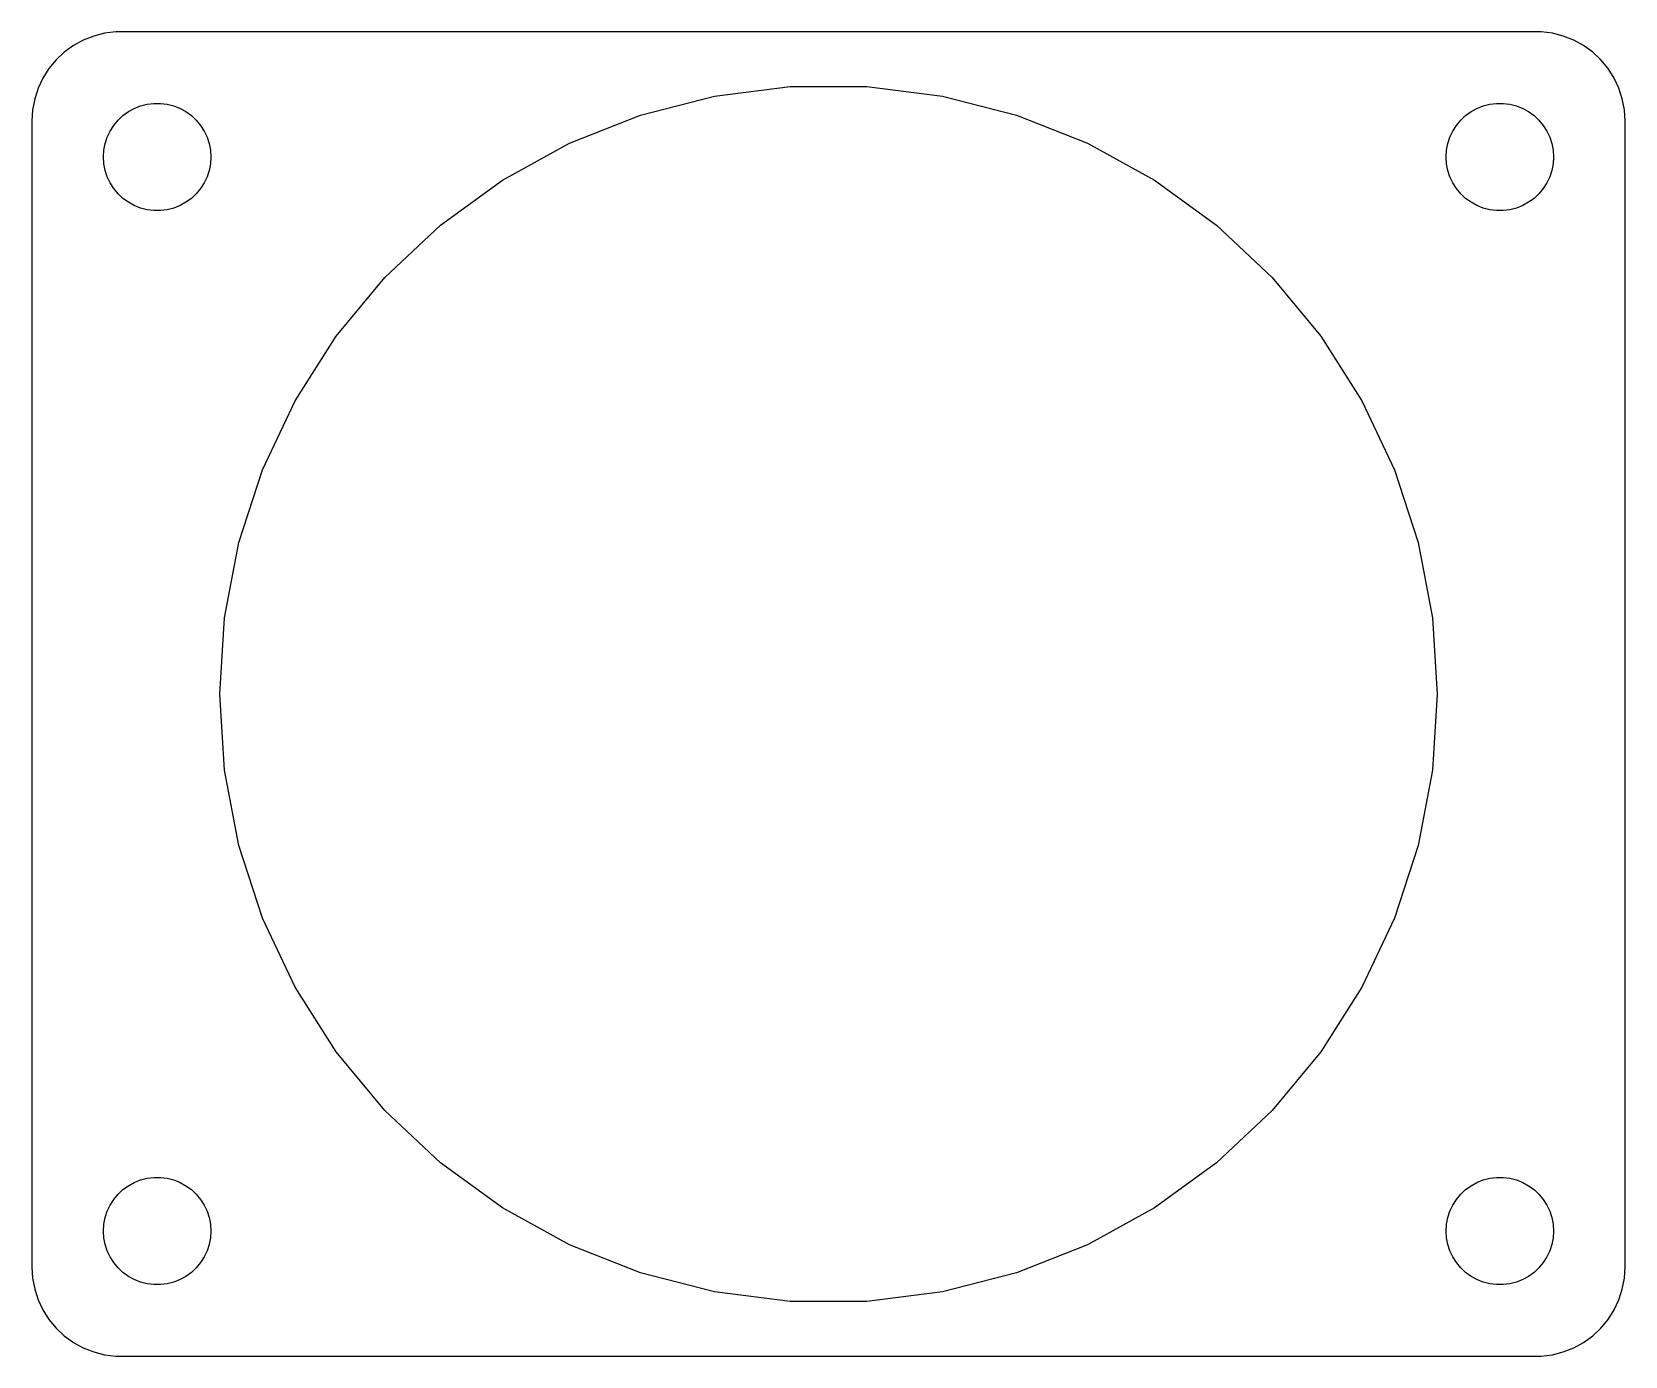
# Model space of a CAD drawing. Header units: metres. Extents: x -44.5 to 44.5, y -37 to 37.
import ezdxf

# ---------------------------------------------------------------- set-up
doc = ezdxf.new("R2010")
doc.units = ezdxf.units.M

msp = doc.modelspace()

# ---------------------------------------------------------------- linework, layer by layer
for p, q in [((-41.6289, 36.5241), (-42.1791, 36.2216)), ((-41.0451, 36.7553), (-41.6289, 36.5241)), ((-40.4369, 36.9114), (-41.0451, 36.7553)), ((-39.8139, 36.9901), (-40.4369, 36.9114)), ((39.8139, 36.9901), (-39.8139, 36.9901)), ((40.4369, 36.9114), (39.8139, 36.9901)), ((41.0451, 36.7553), (40.4369, 36.9114)), ((41.6289, 36.5241), (41.0451, 36.7553)), ((42.1791, 36.2216), (41.6289, 36.5241)), ((-42.6871, 35.8526), (-43.1448, 35.4227)), ((-42.1791, 36.2216), (-42.6871, 35.8526)), ((42.6871, 35.8526), (42.1791, 36.2216)), ((43.1448, 35.4227), (42.6871, 35.8526)), ((-43.5451, 34.9389), (-43.8815, 34.4088)), ((-43.1448, 35.4227), (-43.5451, 34.9389)), ((43.5451, 34.9389), (43.1448, 35.4227)), ((43.8815, 34.4088), (43.5451, 34.9389)), ((-44.1489, 33.8406), (-44.3429, 33.2434)), ((-43.8815, 34.4088), (-44.1489, 33.8406)), ((-6.37096, 33.3978), (-2.13487, 33.9329)), ((-2.13487, 33.9329), (2.13487, 33.9329)), ((2.13487, 33.9329), (6.37096, 33.3978)), ((44.1489, 33.8406), (43.8815, 34.4088)), ((44.3429, 33.2434), (44.1489, 33.8406)), ((-44.3429, 33.2434), (-44.4606, 32.6267)), ((-38.427, 32.8532), (-38.0621, 32.9469)), ((-38.0621, 32.9469), (-37.6884, 32.9941)), ((-37.6884, 32.9941), (-37.3116, 32.9941)), ((-37.3116, 32.9941), (-36.9379, 32.9469)), ((-36.9379, 32.9469), (-36.5729, 32.8532)), ((-10.5066, 32.3359), (-6.37096, 33.3978)), ((6.37096, 33.3978), (10.5066, 32.3359)), ((36.5729, 32.8532), (36.9379, 32.9469)), ((36.9379, 32.9469), (37.3116, 32.9941)), ((37.3116, 32.9941), (37.6884, 32.9941)), ((37.6884, 32.9941), (38.0621, 32.9469)), ((38.0621, 32.9469), (38.427, 32.8532)), ((44.4606, 32.6267), (44.3429, 33.2434)), ((-44.4606, 32.6267), (-44.5, 32)), ((-39.927, 31.7634), (-39.6869, 32.0536)), ((-39.6869, 32.0536), (-39.4123, 32.3115)), ((-39.4123, 32.3115), (-39.1075, 32.533)), ((-39.1075, 32.533), (-38.7773, 32.7145)), ((-38.7773, 32.7145), (-38.427, 32.8532)), ((-36.5729, 32.8532), (-36.2227, 32.7145)), ((-36.2227, 32.7145), (-35.8925, 32.533)), ((-35.8925, 32.533), (-35.5877, 32.3115)), ((-35.5877, 32.3115), (-35.3131, 32.0536)), ((-35.3131, 32.0536), (-35.0729, 31.7634)), ((-14.4765, 30.7641), (-10.5066, 32.3359)), ((10.5066, 32.3359), (14.4765, 30.7641)), ((35.0729, 31.7634), (35.3131, 32.0536)), ((35.3131, 32.0536), (35.5877, 32.3115)), ((35.5877, 32.3115), (35.8925, 32.533)), ((35.8925, 32.533), (36.2227, 32.7145)), ((36.2227, 32.7145), (36.5729, 32.8532)), ((38.427, 32.8532), (38.7773, 32.7145)), ((38.7773, 32.7145), (39.1075, 32.533)), ((39.1075, 32.533), (39.4123, 32.3115)), ((39.4123, 32.3115), (39.6869, 32.0536)), ((39.6869, 32.0536), (39.927, 31.7634)), ((44.5, 32), (44.4606, 32.6267)), ((-44.5, 32), (-44.5, -32)), ((-40.2893, 31.1044), (-40.1289, 31.4453)), ((-40.1289, 31.4453), (-39.927, 31.7634)), ((-35.0729, 31.7634), (-34.8711, 31.4453)), ((-34.8711, 31.4453), (-34.7107, 31.1044)), ((34.7107, 31.1044), (34.8711, 31.4453)), ((34.8711, 31.4453), (35.0729, 31.7634)), ((39.927, 31.7634), (40.1289, 31.4453)), ((40.1289, 31.4453), (40.2893, 31.1044)), ((44.5, -32), (44.5, 32)), ((-40.5, 30), (-40.4763, 30.376)), ((-40.4763, 30.376), (-40.4057, 30.7461)), ((-40.4057, 30.7461), (-40.2893, 31.1044)), ((-34.7107, 31.1044), (-34.5942, 30.7461)), ((-34.5942, 30.7461), (-34.5237, 30.376)), ((-34.5237, 30.376), (-34.5, 30)), ((-18.2181, 28.7071), (-14.4765, 30.7641)), ((14.4765, 30.7641), (18.2181, 28.7071)), ((34.5, 30), (34.5237, 30.376)), ((34.5237, 30.376), (34.5942, 30.7461)), ((34.5942, 30.7461), (34.7107, 31.1044)), ((40.2893, 31.1044), (40.4057, 30.7461)), ((40.4057, 30.7461), (40.4763, 30.376)), ((40.4763, 30.376), (40.5, 30)), ((-40.4763, 29.624), (-40.5, 30)), ((-40.4057, 29.2539), (-40.4763, 29.624)), ((-34.5237, 29.624), (-34.5942, 29.2539)), ((-34.5, 30), (-34.5237, 29.624)), ((34.5237, 29.624), (34.5, 30)), ((34.5942, 29.2539), (34.5237, 29.624)), ((40.4763, 29.624), (40.4057, 29.2539)), ((40.5, 30), (40.4763, 29.624)), ((-40.2893, 28.8956), (-40.4057, 29.2539)), ((-40.1289, 28.5547), (-40.2893, 28.8956)), ((-39.927, 28.2366), (-40.1289, 28.5547)), ((-34.8711, 28.5547), (-35.0729, 28.2366)), ((-34.7107, 28.8956), (-34.8711, 28.5547)), ((-34.5942, 29.2539), (-34.7107, 28.8956)), ((-21.6724, 26.1974), (-18.2181, 28.7071)), ((18.2181, 28.7071), (21.6724, 26.1974)), ((34.7107, 28.8956), (34.5942, 29.2539)), ((34.8711, 28.5547), (34.7107, 28.8956)), ((35.0729, 28.2366), (34.8711, 28.5547)), ((40.1289, 28.5547), (39.927, 28.2366)), ((40.2893, 28.8956), (40.1289, 28.5547)), ((40.4057, 29.2539), (40.2893, 28.8956)), ((-39.6869, 27.9464), (-39.927, 28.2366)), ((-39.4123, 27.6884), (-39.6869, 27.9464)), ((-39.1075, 27.467), (-39.4123, 27.6884)), ((-35.5877, 27.6884), (-35.8925, 27.467)), ((-35.3131, 27.9464), (-35.5877, 27.6884)), ((-35.0729, 28.2366), (-35.3131, 27.9464)), ((35.3131, 27.9464), (35.0729, 28.2366)), ((35.5877, 27.6884), (35.3131, 27.9464)), ((35.8925, 27.467), (35.5877, 27.6884)), ((39.4123, 27.6884), (39.1075, 27.467)), ((39.6869, 27.9464), (39.4123, 27.6884)), ((39.927, 28.2366), (39.6869, 27.9464)), ((-38.7773, 27.2855), (-39.1075, 27.467)), ((-38.427, 27.1468), (-38.7773, 27.2855)), ((-38.0621, 27.0531), (-38.427, 27.1468)), ((-37.6884, 27.0059), (-38.0621, 27.0531)), ((-37.3116, 27.0059), (-37.6884, 27.0059)), ((-36.9379, 27.0531), (-37.3116, 27.0059)), ((-36.5729, 27.1468), (-36.9379, 27.0531)), ((-36.2227, 27.2855), (-36.5729, 27.1468)), ((-35.8925, 27.467), (-36.2227, 27.2855)), ((36.2227, 27.2855), (35.8925, 27.467)), ((36.5729, 27.1468), (36.2227, 27.2855)), ((36.9379, 27.0531), (36.5729, 27.1468)), ((37.3116, 27.0059), (36.9379, 27.0531)), ((37.6884, 27.0059), (37.3116, 27.0059)), ((38.0621, 27.0531), (37.6884, 27.0059)), ((38.427, 27.1468), (38.0621, 27.0531)), ((38.7773, 27.2855), (38.427, 27.1468)), ((39.1075, 27.467), (38.7773, 27.2855)), ((-24.7849, 23.2746), (-21.6724, 26.1974)), ((21.6724, 26.1974), (24.7849, 23.2746)), ((-27.5066, 19.9847), (-24.7849, 23.2746)), ((24.7849, 23.2746), (27.5066, 19.9847)), ((-29.7944, 16.3796), (-27.5066, 19.9847)), ((27.5066, 19.9847), (29.7944, 16.3796)), ((-31.6124, 12.5162), (-29.7944, 16.3796)), ((29.7944, 16.3796), (31.6124, 12.5162)), ((-32.9318, 8.45544), (-31.6124, 12.5162)), ((31.6124, 12.5162), (32.9318, 8.45544)), ((-33.7319, 4.26132), (-32.9318, 8.45544)), ((32.9318, 8.45544), (33.7319, 4.26132)), ((-34, 0), (-33.7319, 4.26132)), ((33.7319, 4.26132), (34, 0)), ((-33.7319, -4.26132), (-34, 0)), ((34, 0), (33.7319, -4.26132)), ((-32.9318, -8.45544), (-33.7319, -4.26132)), ((33.7319, -4.26132), (32.9318, -8.45544)), ((-31.6124, -12.5162), (-32.9318, -8.45544)), ((32.9318, -8.45544), (31.6124, -12.5162)), ((-29.7944, -16.3796), (-31.6124, -12.5162)), ((31.6124, -12.5162), (29.7944, -16.3796)), ((-27.5066, -19.9847), (-29.7944, -16.3796)), ((29.7944, -16.3796), (27.5066, -19.9847)), ((-24.7849, -23.2746), (-27.5066, -19.9847)), ((27.5066, -19.9847), (24.7849, -23.2746)), ((-21.6724, -26.1974), (-24.7849, -23.2746)), ((24.7849, -23.2746), (21.6724, -26.1974)), ((-18.2181, -28.7071), (-21.6724, -26.1974)), ((21.6724, -26.1974), (18.2181, -28.7071)), ((-39.4123, -27.6884), (-39.1075, -27.467)), ((-39.1075, -27.467), (-38.7773, -27.2855)), ((-38.7773, -27.2855), (-38.427, -27.1468)), ((-38.427, -27.1468), (-38.0621, -27.0531)), ((-38.0621, -27.0531), (-37.6884, -27.0059)), ((-37.6884, -27.0059), (-37.3116, -27.0059)), ((-37.3116, -27.0059), (-36.9379, -27.0531)), ((-36.9379, -27.0531), (-36.5729, -27.1468)), ((-36.5729, -27.1468), (-36.2227, -27.2855)), ((-36.2227, -27.2855), (-35.8925, -27.467)), ((-35.8925, -27.467), (-35.5877, -27.6884)), ((35.5877, -27.6884), (35.8925, -27.467)), ((35.8925, -27.467), (36.2227, -27.2855)), ((36.2227, -27.2855), (36.5729, -27.1468)), ((36.5729, -27.1468), (36.9379, -27.0531)), ((36.9379, -27.0531), (37.3116, -27.0059)), ((37.3116, -27.0059), (37.6884, -27.0059)), ((37.6884, -27.0059), (38.0621, -27.0531)), ((38.0621, -27.0531), (38.427, -27.1468)), ((38.427, -27.1468), (38.7773, -27.2855)), ((38.7773, -27.2855), (39.1075, -27.467)), ((39.1075, -27.467), (39.4123, -27.6884)), ((-40.1289, -28.5547), (-39.927, -28.2366)), ((-39.927, -28.2366), (-39.6869, -27.9464)), ((-39.6869, -27.9464), (-39.4123, -27.6884)), ((-35.5877, -27.6884), (-35.3131, -27.9464)), ((-35.3131, -27.9464), (-35.0729, -28.2366)), ((-35.0729, -28.2366), (-34.8711, -28.5547)), ((34.8711, -28.5547), (35.0729, -28.2366)), ((35.0729, -28.2366), (35.3131, -27.9464)), ((35.3131, -27.9464), (35.5877, -27.6884)), ((39.4123, -27.6884), (39.6869, -27.9464)), ((39.6869, -27.9464), (39.927, -28.2366)), ((39.927, -28.2366), (40.1289, -28.5547)), ((-40.4763, -29.624), (-40.4057, -29.2539)), ((-40.4057, -29.2539), (-40.2893, -28.8956)), ((-40.2893, -28.8956), (-40.1289, -28.5547)), ((-34.8711, -28.5547), (-34.7107, -28.8956)), ((-34.7107, -28.8956), (-34.5942, -29.2539)), ((-34.5942, -29.2539), (-34.5237, -29.624)), ((-14.4765, -30.7641), (-18.2181, -28.7071)), ((18.2181, -28.7071), (14.4765, -30.7641)), ((34.5237, -29.624), (34.5942, -29.2539)), ((34.5942, -29.2539), (34.7107, -28.8956)), ((34.7107, -28.8956), (34.8711, -28.5547)), ((40.1289, -28.5547), (40.2893, -28.8956)), ((40.2893, -28.8956), (40.4057, -29.2539)), ((40.4057, -29.2539), (40.4763, -29.624)), ((-40.5, -30), (-40.4763, -29.624)), ((-40.4763, -30.376), (-40.5, -30)), ((-34.5237, -29.624), (-34.5, -30)), ((-34.5, -30), (-34.5237, -30.376)), ((34.5, -30), (34.5237, -29.624)), ((34.5237, -30.376), (34.5, -30)), ((40.4763, -29.624), (40.5, -30)), ((40.5, -30), (40.4763, -30.376)), ((-40.4057, -30.7461), (-40.4763, -30.376)), ((-40.2893, -31.1044), (-40.4057, -30.7461)), ((-40.1289, -31.4453), (-40.2893, -31.1044)), ((-34.7107, -31.1044), (-34.8711, -31.4453)), ((-34.5942, -30.7461), (-34.7107, -31.1044)), ((-34.5237, -30.376), (-34.5942, -30.7461)), ((-10.5066, -32.3359), (-14.4765, -30.7641)), ((14.4765, -30.7641), (10.5066, -32.3359)), ((34.5942, -30.7461), (34.5237, -30.376)), ((34.7107, -31.1044), (34.5942, -30.7461)), ((34.8711, -31.4453), (34.7107, -31.1044)), ((40.2893, -31.1044), (40.1289, -31.4453)), ((40.4057, -30.7461), (40.2893, -31.1044)), ((40.4763, -30.376), (40.4057, -30.7461)), ((-44.5, -32), (-44.4606, -32.6267)), ((-39.927, -31.7634), (-40.1289, -31.4453)), ((-39.6869, -32.0536), (-39.927, -31.7634)), ((-35.0729, -31.7634), (-35.3131, -32.0536)), ((-34.8711, -31.4453), (-35.0729, -31.7634)), ((35.0729, -31.7634), (34.8711, -31.4453)), ((35.3131, -32.0536), (35.0729, -31.7634)), ((39.927, -31.7634), (39.6869, -32.0536)), ((40.1289, -31.4453), (39.927, -31.7634)), ((44.4606, -32.6267), (44.5, -32)), ((-44.4606, -32.6267), (-44.3429, -33.2434)), ((-39.4123, -32.3115), (-39.6869, -32.0536)), ((-39.1075, -32.533), (-39.4123, -32.3115)), ((-38.7773, -32.7145), (-39.1075, -32.533)), ((-38.427, -32.8532), (-38.7773, -32.7145)), ((-38.0621, -32.9469), (-38.427, -32.8532)), ((-36.5729, -32.8532), (-36.9379, -32.9469)), ((-36.2227, -32.7145), (-36.5729, -32.8532)), ((-35.8925, -32.533), (-36.2227, -32.7145)), ((-35.5877, -32.3115), (-35.8925, -32.533)), ((-35.3131, -32.0536), (-35.5877, -32.3115)), ((-6.37096, -33.3978), (-10.5066, -32.3359)), ((10.5066, -32.3359), (6.37096, -33.3978)), ((35.5877, -32.3115), (35.3131, -32.0536)), ((35.8925, -32.533), (35.5877, -32.3115)), ((36.2227, -32.7145), (35.8925, -32.533)), ((36.5729, -32.8532), (36.2227, -32.7145)), ((36.9379, -32.9469), (36.5729, -32.8532)), ((38.427, -32.8532), (38.0621, -32.9469)), ((38.7773, -32.7145), (38.427, -32.8532)), ((39.1075, -32.533), (38.7773, -32.7145)), ((39.4123, -32.3115), (39.1075, -32.533)), ((39.6869, -32.0536), (39.4123, -32.3115)), ((44.3429, -33.2434), (44.4606, -32.6267)), ((-44.3429, -33.2434), (-44.1489, -33.8406)), ((-37.6884, -32.9941), (-38.0621, -32.9469)), ((-37.3116, -32.9941), (-37.6884, -32.9941)), ((-36.9379, -32.9469), (-37.3116, -32.9941)), ((-2.13487, -33.9329), (-6.37096, -33.3978)), ((6.37096, -33.3978), (2.13487, -33.9329)), ((37.3116, -32.9941), (36.9379, -32.9469)), ((37.6884, -32.9941), (37.3116, -32.9941)), ((38.0621, -32.9469), (37.6884, -32.9941)), ((44.1489, -33.8406), (44.3429, -33.2434)), ((-44.1489, -33.8406), (-43.8815, -34.4088)), ((-43.8815, -34.4088), (-43.5451, -34.9389)), ((2.13487, -33.9329), (-2.13487, -33.9329)), ((43.5451, -34.9389), (43.8815, -34.4088)), ((43.8815, -34.4088), (44.1489, -33.8406)), ((-43.5451, -34.9389), (-43.1448, -35.4227)), ((-43.1448, -35.4227), (-42.6871, -35.8526)), ((42.6871, -35.8526), (43.1448, -35.4227)), ((43.1448, -35.4227), (43.5451, -34.9389)), ((-42.6871, -35.8526), (-42.1791, -36.2216)), ((-42.1791, -36.2216), (-41.6289, -36.5241)), ((41.6289, -36.5241), (42.1791, -36.2216)), ((42.1791, -36.2216), (42.6871, -35.8526)), ((-41.6289, -36.5241), (-41.0451, -36.7553)), ((-41.0451, -36.7553), (-40.4369, -36.9114)), ((-40.4369, -36.9114), (-39.8139, -36.9901)), ((-39.8139, -36.9901), (39.8139, -36.9901)), ((39.8139, -36.9901), (40.4369, -36.9114)), ((40.4369, -36.9114), (41.0451, -36.7553)), ((41.0451, -36.7553), (41.6289, -36.5241))]:
    msp.add_line(p, q)

doc.saveas('drawing.dxf')
